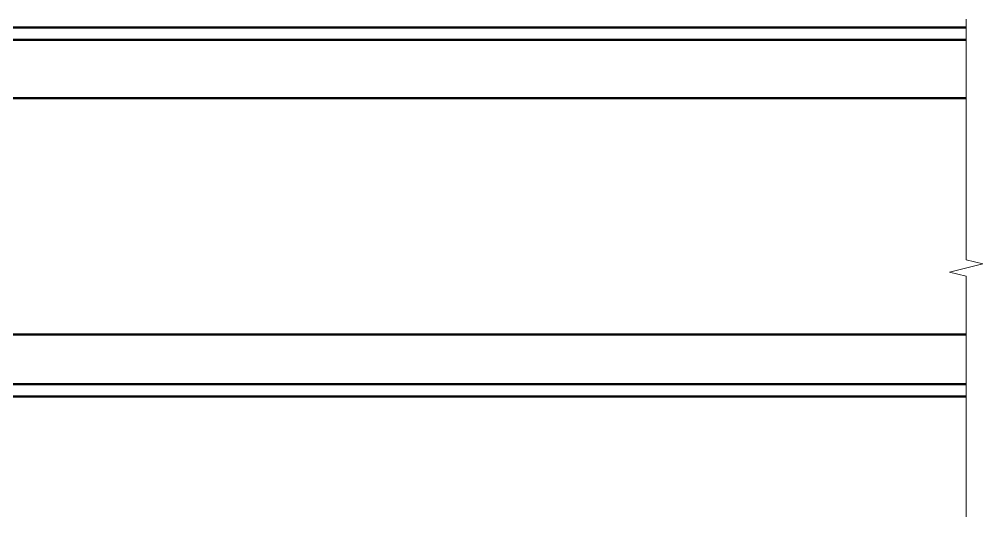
# Model space of a CAD drawing. Header units: metres. Extents: x 296 to 343, y 3 to 1213.
# Drawn here: x 320.955 to 322.117, y 1211.929 to 1212.529 of the extents above; entities that cross this region are included whole.
import ezdxf

# ---------------------------------------------------------------- set-up
doc = ezdxf.new("R2010")
doc.units = ezdxf.units.M
for name, color, linetype, lineweight in [('A-DETL', 7, 'Continuous', 13), ('A-DETL-GENF', 7, 'Continuous', 9), ('A-WALL', 7, 'Continuous', 50)]:
    doc.layers.add(name, color=color, linetype=linetype, lineweight=lineweight)

# ---------------------------------------------------------------- blocks, each defined once
blk = doc.blocks.new('North_Wall - North_Wall-V2-DRG-2873182 - PLAN - Dependent 1')
at = {"layer": 'A-WALL', "color": 252, "true_color": 0x888888}
for p, q in [((211.5851, 1235.6617), (215.1929, 1235.9773)), ((215.1942, 1235.9624), (211.5864, 1235.6467)), ((211.6225, 1235.2333), (215.2304, 1235.5489)), ((215.2317, 1235.534), (211.6238, 1235.2183))]:
    blk.add_line(p, q, dxfattribs=at)
blk = doc.blocks.new('CS_DET_BreakLine_ViewScale - CS_Std BreakLine-7750524-DRG-2873182 - PLAN - Dependent 1')
at = {"layer": 'A-DETL-GENF'}
for p, q in [((0.275, 0.02), (0.27, 0)), ((0.285, -0.02), (0.275, 0.02)), ((0.27, 0), (-0.02, 0)), ((0.58, 0), (0.29, 0)), ((0.29, 0), (0.285, -0.02))]:
    blk.add_line(p, q, dxfattribs=at)

msp = doc.modelspace()

# ---------------------------------------------------------------- linework, layer by layer
at = {"layer": 'A-DETL', "color": 253, "lineweight": 50, "true_color": 0xafafaf}
for p, q in [((322.0966, 1212.4337), (318.4749, 1212.4337)), ((318.4749, 1212.1485), (322.0966, 1212.1485))]:
    msp.add_line(p, q, dxfattribs=at)

# ---------------------------------------------------------------- block references
at = {"layer": 'A-DETL-GENF', "rotation": 89.99999999998197}
msp.add_blockref('CS_DET_BreakLine_ViewScale - CS_Std BreakLine-7750524-DRG-2873182 - PLAN - Dependent 1', (322.0966, 1211.9487), dxfattribs=at)
at = {"layer": 'A-WALL', "color": 252, "true_color": 0x888888, "rotation": 355.0000000000001}
msp.add_blockref('North_Wall - North_Wall-V2-DRG-2873182 - PLAN - Dependent 1', (0, 0), dxfattribs=at)

doc.saveas('drawing.dxf')
